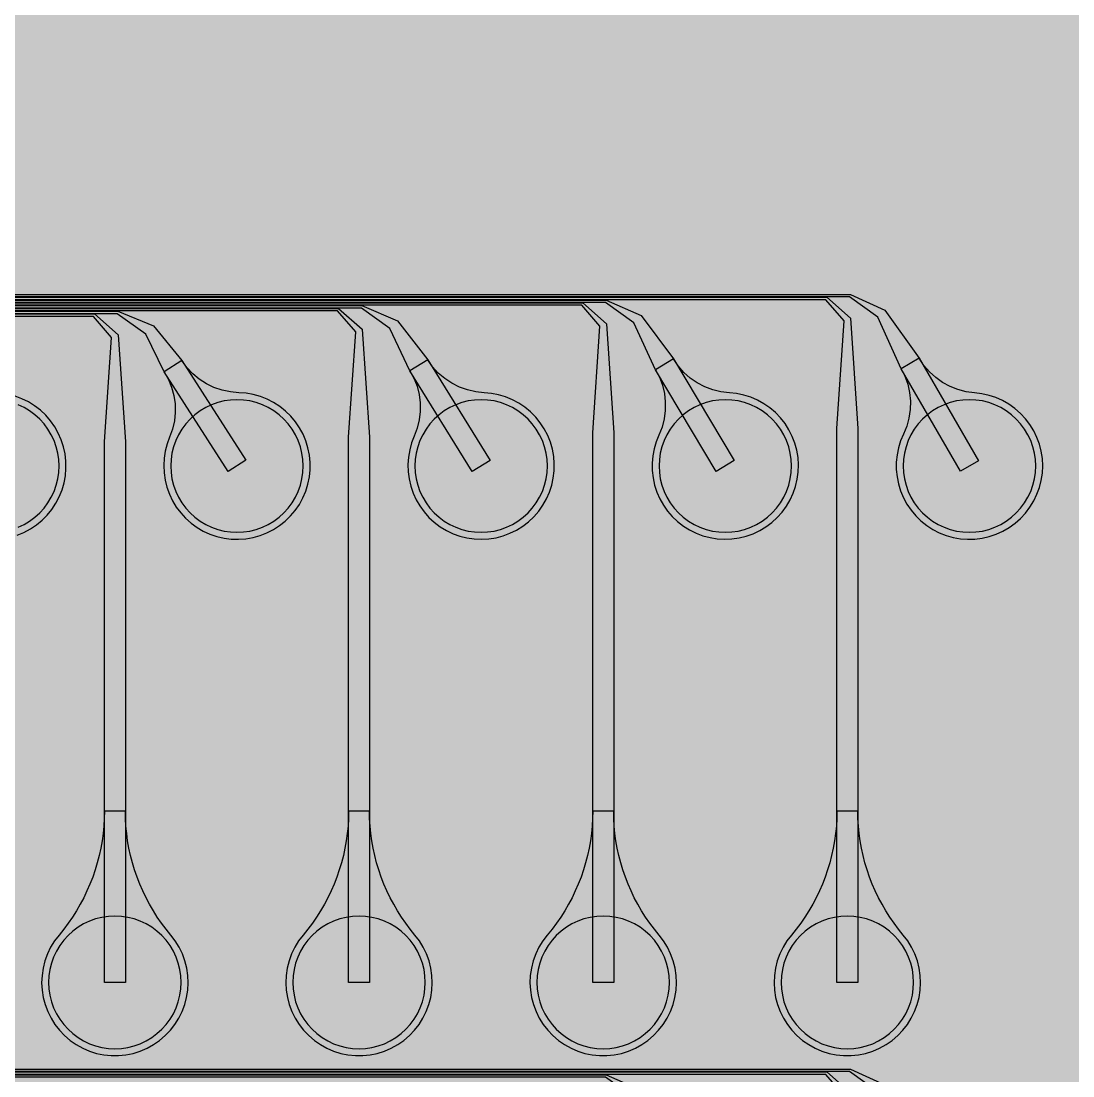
# Model space of a CAD drawing. Header units: metres. Extents: x -7231 to 10969, y -37556 to 1873.
# Drawn here: x -1178 to 330, y -28805 to -27294 of the extents above; entities that cross this region are included whole.
import ezdxf

# ---------------------------------------------------------------- set-up
doc = ezdxf.new("R2010")
doc.units = ezdxf.units.M
for name, color, linetype in [('Metal1', 4, 'CONTINUOUS'), ('Metal2', 3, 'CONTINUOUS'), ('Polyimide', 7, 'CONTINUOUS'), ('Polyimide_Negative', 5, 'CONTINUOUS')]:
    doc.layers.add(name, color=color, linetype=linetype)

msp = doc.modelspace()

# ---------------------------------------------------------------- hatches: boundary and pattern name
at = {"layer": 'Polyimide'}
msp.add_hatch(color=7, dxfattribs=at).paths.add_polyline_path([(4065.7, -468), (4066.7, -502), (4068.5, -536), (4071.4, -570), (4075.5, -604), (4081, -638), (4088, -672), (4096.5, -706), (4106.6, -740), (4118.3, -774), (4131.6, -808), (4146.5, -842), (4162.9, -876), (4180.7, -910), (4199.8, -944), (4220.2, -978), (4241.7, -1012), (4264.2, -1046), (4287.5, -1080), (4311.5, -1114), (4336, -1148), (4360.9, -1182), (4385.9, -1216), (4410.9, -1250), (4435.7, -1284), (4460.2, -1318), (4484.2, -1352), (4507.5, -1385.9), (4530, -1419.9), (4551.5, -1453.9), (4571.9, -1487.9), (4591.1, -1521.9), (4608.9, -1555.9), (4625.3, -1589.9), (4640.1, -1623.9), (4653.4, -1657.9), (4665.1, -1691.9), (4675.2, -1725.9), (4683.7, -1759.9), (4690.7, -1793.9), (4696.2, -1827.9), (4700.3, -1861.9), (4703.2, -1895.9), (4705.1, -1929.9), (4706.1, -1963.9), (4706.4, -1997.9), (4706.5, -2031.9), (4706.5, -4793), (4710, -4838.4), (4720.2, -4882.7), (4737.1, -4925), (4760.1, -4964.2), (4788.9, -4999.5), (4822.6, -5030), (4860.5, -5055.1), (4901.8, -5074.2), (4901.8, -5074.2), (4970.7, -5105.2), (5034.7, -5145.3), (5092.8, -5193.5), (5143.8, -5249.2), (5186.9, -5311.2), (5221.2, -5378.4), (5246.2, -5449.7), (5261.4, -5523.7), (5266.5, -5599), (5261.4, -5674.3), (5246.2, -5748.3), (5221.2, -5819.6), (5186.9, -5886.8), (5143.8, -5948.8), (5092.8, -6004.5), (5034.7, -6052.7), (4970.7, -6092.8), (4901.8, -6123.8), (4860.5, -6142.9), (4822.6, -6168), (4788.9, -6198.5), (4760.1, -6233.8), (4737.1, -6273), (4720.2, -6315.3), (4710, -6359.6), (4706.5, -6405), (4706.5, -9221.5), (4710, -9266.9), (4720.2, -9311.2), (4737.1, -9353.5), (4760.1, -9392.7), (4788.9, -9428), (4822.6, -9458.5), (4860.5, -9483.6), (4901.8, -9502.7), (4970.7, -9533.7), (5034.7, -9573.8), (5092.8, -9622), (5143.8, -9677.7), (5186.9, -9739.7), (5221.2, -9806.9), (5246.2, -9878.2), (5261.4, -9952.2), (5266.5, -10027.5), (5261.4, -10102.8), (5246.2, -10176.8), (5221.2, -10248.1), (5186.9, -10315.3), (5143.8, -10377.3), (5092.8, -10433), (5034.7, -10481.2), (4970.7, -10521.3), (4901.8, -10552.3), (4860.5, -10571.4), (4822.6, -10596.5), (4788.9, -10627), (4760.1, -10662.3), (4737.1, -10701.5), (4720.2, -10743.8), (4710, -10788.1), (4706.5, -10833.5), (4706.5, -13650), (4710, -13695.4), (4720.2, -13739.7), (4737.1, -13782), (4760.1, -13821.2), (4788.9, -13856.5), (4822.6, -13887), (4860.5, -13912.1), (4901.8, -13931.2), (4970.7, -13962.2), (5034.7, -14002.2), (5092.8, -14050.5), (5143.8, -14106.2), (5186.9, -14168.2), (5221.2, -14235.4), (5246.2, -14306.7), (5261.4, -14380.7), (5266.5, -14456), (5261.4, -14531.3), (5246.2, -14605.3), (5221.2, -14676.5), (5186.9, -14743.8), (5143.8, -14805.8), (5092.8, -14861.5), (5034.7, -14909.7), (4970.7, -14949.8), (4901.8, -14980.8), (4860.5, -14999.9), (4822.6, -15025), (4788.9, -15055.5), (4760.1, -15090.8), (4737.1, -15130), (4720.2, -15172.3), (4710, -15216.6), (4706.5, -15262), (4706.5, -15456), (4720.9, -15750), (4764.1, -16041.3), (4835.7, -16326.8), (4934.9, -16604), (5060.7, -16870.2), (5212.1, -17122.7), (5387.5, -17359.2), (5585.2, -17577.3), (5803.3, -17775), (6039.8, -17950.4), (6292.3, -18101.8), (6558.4, -18227.6), (6835.6, -18326.8), (7121.2, -18398.3), (7412.4, -18441.5), (7706.5, -18456), (9969, -18456), (10047.4, -18459.8), (10125.1, -18471.4), (10201.2, -18490.4), (10275.2, -18516.9), (10346.1, -18550.5), (10413.5, -18590.8), (10476.5, -18637.6), (10534.7, -18690.3), (10587.4, -18748.5), (10634.2, -18811.5), (10674.5, -18878.9), (10708.1, -18949.8), (10734.6, -19023.8), (10753.6, -19099.9), (10765.2, -19177.6), (10769, -19256), (10769, -20895.8), (10730.2, -20951.4), (10694.6, -21009.1), (10662.2, -21068.6), (10633.2, -21129.9), (10607.6, -21192.7), (10585.5, -21256.7), (10566.9, -21322), (10552, -21388.1), (10540.8, -21455), (10533.4, -21522.3), (10529.6, -21590), (10529.6, -21657.8), (10533.4, -21725.5), (10540.8, -21792.9), (10552, -21859.7), (10566.9, -21925.9), (10585.5, -21991.1), (10607.6, -22055.2), (10633.2, -22117.9), (10662.2, -22179.2), (10694.6, -22238.7), (10730.2, -22296.4), (10769, -22352), (10769, -32454.2), (10728.7, -32510.5), (10691.7, -32568.9), (10658, -32629.3), (10627.8, -32691.6), (10601.2, -32755.4), (10578.2, -32820.7), (10558.9, -32887.1), (10543.4, -32954.5), (10531.8, -33022.7), (10524, -33091.4), (10520.1, -33160.5), (10520.1, -33229.7), (10524, -33298.8), (10531.8, -33367.5), (10543.4, -33435.7), (10558.9, -33503.1), (10578.2, -33569.5), (10601.2, -33634.8), (10627.8, -33698.6), (10658, -33760.8), (10691.7, -33821.3), (10728.7, -33879.7), (10769, -33936), (10769, -36556), (10765.2, -36634.4), (10753.6, -36712.1), (10734.6, -36788.2), (10708.1, -36862.1), (10674.5, -36933.1), (10634.2, -37000.5), (10587.4, -37063.5), (10534.7, -37121.7), (10476.5, -37174.4), (10413.5, -37221.2), (10346.1, -37261.5), (10275.2, -37295.1), (10201.2, -37321.6), (10125.1, -37340.6), (10047.4, -37352.1), (9969, -37356), (-6231, -37356), (-6309.4, -37352.1), (-6387.1, -37340.6), (-6463.2, -37321.6), (-6537.2, -37295.1), (-6608.1, -37261.5), (-6675.5, -37221.2), (-6738.5, -37174.4), (-6796.7, -37121.7), (-6849.4, -37063.5), (-6896.2, -37000.5), (-6936.5, -36933.1), (-6970.1, -36862.1), (-6996.6, -36788.2), (-7015.6, -36712.1), (-7027.2, -36634.4), (-7031, -36556), (-7031, -33936), (-6990.7, -33879.8), (-6953.7, -33821.3), (-6920, -33760.9), (-6889.8, -33698.6), (-6863.2, -33634.8), (-6840.2, -33569.5), (-6820.9, -33503.1), (-6805.4, -33435.7), (-6793.7, -33367.5), (-6785.9, -33298.8), (-6782, -33229.7), (-6782, -33160.5), (-6785.9, -33091.4), (-6793.7, -33022.7), (-6805.4, -32954.5), (-6820.9, -32887.1), (-6840.2, -32820.6), (-6863.2, -32755.4), (-6889.8, -32691.5), (-6920, -32629.3), (-6953.7, -32568.9), (-6990.7, -32510.4), (-7031, -32454.2), (-7031, -22364.8), (-6990.7, -22308.6), (-6953.7, -22250.1), (-6920, -22189.7), (-6889.8, -22127.5), (-6863.2, -22063.6), (-6840.2, -21998.4), (-6820.9, -21931.9), (-6805.4, -21864.5), (-6793.7, -21796.3), (-6785.9, -21727.6), (-6782, -21658.5), (-6782, -21589.3), (-6785.9, -21520.3), (-6793.7, -21451.5), (-6805.4, -21383.3), (-6820.9, -21315.9), (-6840.2, -21249.5), (-6863.2, -21184.2), (-6889.8, -21120.4), (-6920, -21058.1), (-6953.7, -20997.7), (-6990.7, -20939.3), (-7031, -20883), (-7031, -19256), (-7027.2, -19177.6), (-7015.6, -19099.9), (-6996.6, -19023.8), (-6970.1, -18949.8), (-6936.5, -18878.9), (-6896.2, -18811.5), (-6849.4, -18748.5), (-6796.7, -18690.3), (-6738.5, -18637.6), (-6675.5, -18590.8), (-6608.1, -18550.5), (-6537.2, -18516.9), (-6463.2, -18490.4), (-6387.1, -18471.4), (-6309.4, -18459.8), (-6231, -18456), (-3968.5, -18456), (-3674.4, -18441.5), (-3383.2, -18398.3), (-3097.6, -18326.8), (-2820.4, -18227.6), (-2554.3, -18101.8), (-2301.8, -17950.4), (-2065.3, -17775), (-1847.2, -17577.3), (-1649.5, -17359.2), (-1474.1, -17122.7), (-1322.7, -16870.2), (-1196.9, -16604), (-1097.7, -16326.8), (-1026.1, -16041.3), (-982.9, -15750), (-968.5, -15456), (-968.5, -15262), (-972, -15216.6), (-982.2, -15172.3), (-999.1, -15130), (-1022.1, -15090.8), (-1050.9, -15055.5), (-1084.6, -15025), (-1122.5, -14999.9), (-1163.8, -14980.8), (-1232.7, -14949.8), (-1296.7, -14909.7), (-1354.8, -14861.5), (-1405.8, -14805.8), (-1448.9, -14743.8), (-1483.2, -14676.5), (-1508.2, -14605.3), (-1523.4, -14531.3), (-1528.5, -14456), (-1523.4, -14380.7), (-1508.2, -14306.7), (-1483.2, -14235.4), (-1448.9, -14168.2), (-1405.8, -14106.2), (-1354.8, -14050.5), (-1296.7, -14002.2), (-1232.7, -13962.2), (-1163.8, -13931.2), (-1122.5, -13912.1), (-1084.6, -13887), (-1050.9, -13856.5), (-1022.1, -13821.2), (-999.1, -13782), (-982.2, -13739.7), (-972, -13695.4), (-968.5, -13650), (-968.5, -12309.6), (-972, -12264.3), (-982.2, -12219.9), (-999.1, -12177.7), (-1022.1, -12138.5), (-1050.9, -12103.2), (-1084.6, -12072.6), (-1122.5, -12047.5), (-1163.8, -12028.5), (-1232.7, -11997.4), (-1296.7, -11957.4), (-1354.8, -11909.1), (-1405.8, -11853.5), (-1448.9, -11791.5), (-1483.2, -11724.2), (-1508.2, -11653), (-1523.4, -11579), (-1528.5, -11503.7), (-1523.4, -11428.3), (-1508.2, -11354.4), (-1483.2, -11283.1), (-1448.9, -11215.9), (-1405.8, -11153.8), (-1354.8, -11098.2), (-1296.7, -11049.9), (-1232.7, -11009.9), (-1163.8, -10978.8), (-1122.5, -10959.8), (-1084.6, -10934.7), (-1050.9, -10904.1), (-1022.1, -10868.9), (-999.1, -10829.6), (-982.2, -10787.4), (-972, -10743), (-968.5, -10697.7), (-968.5, -9357.3), (-972, -9311.9), (-982.2, -9267.6), (-999.1, -9225.4), (-1022.1, -9186.1), (-1050.9, -9150.8), (-1084.6, -9120.3), (-1122.5, -9095.2), (-1163.8, -9076.2), (-1163.8, -9076.2), (-1232.7, -9045.1), (-1296.7, -9005.1), (-1354.8, -8956.8), (-1405.8, -8901.1), (-1448.9, -8839.1), (-1483.2, -8771.9), (-1508.2, -8700.6), (-1523.4, -8626.7), (-1528.5, -8551.3), (-1523.4, -8476), (-1508.2, -8402), (-1483.2, -8330.8), (-1448.9, -8263.5), (-1405.8, -8201.5), (-1354.8, -8145.9), (-1296.7, -8097.6), (-1232.7, -8057.6), (-1163.8, -8026.5), (-1163.8, -8026.5), (-1122.5, -8007.4), (-1084.6, -7982.4), (-1050.9, -7951.8), (-1022.1, -7916.5), (-999.1, -7877.3), (-982.2, -7835), (-972, -7790.7), (-968.5, -7745.4), (-968.5, -6405), (-972, -6359.6), (-982.2, -6315.3), (-999.1, -6273), (-1022.1, -6233.8), (-1050.9, -6198.5), (-1084.6, -6168), (-1122.5, -6142.9), (-1163.8, -6123.8), (-1163.8, -6123.8), (-1232.7, -6092.8), (-1296.7, -6052.7), (-1354.8, -6004.5), (-1405.8, -5948.8), (-1448.9, -5886.8), (-1483.2, -5819.6), (-1508.2, -5748.3), (-1523.4, -5674.3), (-1528.5, -5599), (-1523.4, -5523.7), (-1508.2, -5449.7), (-1483.2, -5378.4), (-1448.9, -5311.2), (-1405.8, -5249.2), (-1354.8, -5193.5), (-1296.7, -5145.3), (-1232.7, -5105.2), (-1163.8, -5074.2), (-1163.8, -5074.2), (-1122.5, -5055.1), (-1084.6, -5030), (-1050.9, -4999.5), (-1022.1, -4964.2), (-999.1, -4925), (-982.2, -4882.7), (-972, -4838.4), (-968.5, -4793), (-968.5, -2031.9), (-968.4, -1997.9), (-968.1, -1963.9), (-967.1, -1929.9), (-965.2, -1895.9), (-962.2, -1861.9), (-958, -1827.9), (-952.4, -1793.9), (-945.3, -1759.9), (-936.6, -1725.9), (-926.4, -1691.9), (-914.4, -1657.9), (-900.9, -1623.9), (-885.7, -1589.9), (-869.1, -1555.9), (-850.9, -1521.9), (-831.4, -1487.9), (-810.6, -1453.9), (-788.7, -1419.9), (-765.8, -1385.9), (-742.1, -1352), (-717.6, -1318), (-692.7, -1284), (-667.4, -1250), (-641.9, -1216), (-616.4, -1182), (-591.1, -1148), (-566.1, -1114), (-541.7, -1080), (-517.9, -1046), (-495, -1012), (-473.1, -978), (-452.4, -944), (-432.8, -910), (-414.7, -876), (-398, -842), (-382.9, -808), (-369.3, -774), (-357.4, -740), (-347.1, -706), (-338.4, -672), (-331.3, -638), (-325.7, -604), (-321.5, -570), (-318.6, -536), (-316.7, -502), (-315.7, -468), (-315.3, -434), (-315.2, -400), (-315.2, 401), (-315.2, 451), (-315.2, 1644), (-270.2, 1644), (-270, 1637.1), (-269.4, 1630.3), (-268.2, 1623.5), (-266.7, 1616.8), (-264.7, 1610.2), (-262.3, 1603.8), (-259.4, 1597.6), (-256.2, 1591.5), (-252.6, 1585.7), (-248.6, 1580.1), (-244.2, 1574.8), (-239.5, 1569.8), (-234.5, 1565.1), (-229.2, 1560.7), (-223.6, 1556.7), (-217.8, 1553.1), (-211.7, 1549.8), (-205.4, 1547), (-199, 1544.6), (-192.4, 1542.6), (-185.7, 1541), (-179, 1539.9), (-172.1, 1539.2), (-165.2, 1539), (-158.4, 1539.2), (-151.5, 1539.9), (-144.8, 1541), (-138.1, 1542.6), (-131.5, 1544.6), (-125.1, 1547), (-118.8, 1549.8), (-112.8, 1553.1), (-106.9, 1556.7), (-101.3, 1560.7), (-96, 1565.1), (-91, 1569.8), (-86.3, 1574.8), (-81.9, 1580.1), (-77.9, 1585.7), (-74.3, 1591.5), (-71.1, 1597.6), (-68.2, 1603.8), (-65.8, 1610.2), (-63.8, 1616.8), (-62.3, 1623.5), (-61.1, 1630.3), (-60.5, 1637.1), (-60.2, 1644), (1853, 1644), (1853, 1573), (3815.2, 1573), (3815.5, 1579.5), (3816.1, 1586.1), (3817.2, 1592.5), (3818.7, 1598.9), (3820.6, 1605.1), (3822.9, 1611.3), (3825.6, 1617.2), (3828.6, 1623), (3832.1, 1628.6), (3835.9, 1633.9), (3840.1, 1638.9), (3844.5, 1643.7), (3849.3, 1648.2), (3854.4, 1652.3), (3859.7, 1656.1), (3865.2, 1659.6), (3871, 1662.7), (3877, 1665.4), (3883.1, 1667.7), (3889.4, 1669.6), (3895.7, 1671.1), (3902.2, 1672.1), (3908.7, 1672.8), (3915.2, 1673), (3921.8, 1672.8), (3928.3, 1672.1), (3934.8, 1671.1), (3941.1, 1669.6), (3947.4, 1667.7), (3953.5, 1665.4), (3959.5, 1662.7), (3965.2, 1659.6), (3970.8, 1656.1), (3976.1, 1652.3), (3981.2, 1648.2), (3986, 1643.7), (3990.4, 1638.9), (3994.6, 1633.9), (3998.4, 1628.6), (4001.9, 1623), (4004.9, 1617.2), (4007.6, 1611.3), (4009.9, 1605.1), (4011.8, 1598.9), (4013.3, 1592.5), (4014.4, 1586.1), (4015, 1579.5), (4015.2, 1573), (4065.2, 1573), (4065.2, 451), (4065.2, 401), (4065.2, -400), (4065.3, -434), (4065.7, -468)])

# ---------------------------------------------------------------- linework, layer by layer
at = {"layer": 'Metal1'}
for points in [[(1352.7, -19211.9), (1352.7, -30199.7), (1321.7, -30230.7), (-5962.2, -30230.7), (-5993.2, -30199.7), (-5993.2, -27720.3), (-5962.2, -27689.2), (-22.8, -27689.2), (11.1, -27719.1), (21.5, -27877.1), (21.5, -28671), (-8.5, -28671), (-8.5, -27877.1), (1.9, -27722.9), (-24.2, -27692.8), (-5960.8, -27692.8), (-5989.7, -27721.7), (-5989.7, -30198.3), (-5960.8, -30227.2), (1320.3, -30227.2), (1349.2, -30198.3), (1349.2, -19211.9)], [(1344.7, -19211.9), (1344.7, -30191.7), (1313.7, -30222.7), (-5954.2, -30222.7), (-5985.2, -30191.7), (-5985.2, -27728.3), (-5954.2, -27697.2), (-372.8, -27697.2), (-338.9, -27727.1), (-328.5, -27883.5), (-328.5, -28671), (-358.5, -28671), (-358.5, -27883.5), (-348.1, -27730.9), (-374.2, -27700.8), (-5952.8, -27700.8), (-5981.7, -27729.7), (-5981.7, -30190.3), (-5952.8, -30219.2), (1312.3, -30219.2), (1341.2, -30190.3), (1341.2, -19211.9)], [(1336.7, -19211.9), (1336.7, -30183.7), (1305.7, -30214.7), (-5946.2, -30214.7), (-5977.2, -30183.7), (-5977.2, -27736.3), (-5946.2, -27705.2), (-722.8, -27705.2), (-688.9, -27735.1), (-678.5, -27889.9), (-678.5, -28671), (-708.5, -28671), (-708.5, -27889.9), (-698.1, -27738.9), (-724.2, -27708.8), (-5944.8, -27708.8), (-5973.7, -27737.7), (-5973.7, -30182.3), (-5944.8, -30211.2), (1304.3, -30211.2), (1333.2, -30182.3), (1333.2, -19211.9)], [(1328.7, -19211.9), (1328.7, -30175.7), (1297.7, -30206.7), (-5938.2, -30206.7), (-5969.2, -30175.7), (-5969.2, -27744.3), (-5938.2, -27713.2), (-1072.8, -27713.2), (-1038.8, -27743.1), (-1028.5, -27896.3), (-1028.5, -28671), (-1058.5, -28671), (-1058.5, -27896.3), (-1048.2, -27746.9), (-1074.2, -27716.8), (-5936.8, -27716.8), (-5965.7, -27745.7), (-5965.7, -30174.3), (-5936.8, -30203.2), (1296.3, -30203.2), (1325.2, -30174.3), (1325.2, -19211.9)], [(1224.7, -19211.9), (1224.7, -30071.7), (1193.7, -30102.7), (-5834.2, -30102.7), (-5865.2, -30071.7), (-5865.2, -28830.3), (-5834.2, -28799.2), (-22.8, -28799.2), (11.1, -28829.1), (21.5, -28987.1), (21.5, -29781), (-8.5, -29781), (-8.5, -28987.1), (1.9, -28832.9), (-24.2, -28802.8), (-5832.8, -28802.8), (-5861.7, -28831.7), (-5861.7, -30070.3), (-5832.8, -30099.2), (1192.3, -30099.2), (1221.2, -30070.3), (1221.2, -19211.9)]]:
    msp.add_lwpolyline(points, dxfattribs=at)
for points in [[(-1058.5, -28425.4), (-1058.7, -28436.2), (-1059.3, -28446.9), (-1060.4, -28457.6), (-1061.8, -28468.2), (-1063.7, -28478.8), (-1066, -28489.3), (-1068.7, -28499.6), (-1071.8, -28509.9), (-1075.3, -28520.1), (-1079.2, -28530.1), (-1083.5, -28539.9), (-1088.1, -28549.6), (-1093.2, -28559.1), (-1098.6, -28568.4), (-1104.3, -28577.4), (-1110.4, -28586.2), (-1116.9, -28594.8), (-1123.6, -28603.1), (-1130.1, -28611.6), (-1135.6, -28620.6), (-1140.2, -28630.2), (-1143.9, -28640.1), (-1146.5, -28650.4), (-1148, -28660.9), (-1148.5, -28671.5), (-1147.9, -28682.1), (-1146.3, -28692.6), (-1143.6, -28702.8), (-1139.8, -28712.7), (-1135.1, -28722.2), (-1129.5, -28731.2), (-1123, -28739.6), (-1115.7, -28747.3), (-1107.6, -28754.2), (-1098.9, -28760.2), (-1089.6, -28765.3), (-1079.9, -28769.5), (-1069.7, -28772.7), (-1059.4, -28774.8), (-1048.8, -28775.9), (-1038.2, -28775.9), (-1027.6, -28774.8), (-1017.3, -28772.7), (-1007.1, -28769.5), (-997.4, -28765.3), (-988.1, -28760.2), (-979.4, -28754.2), (-971.3, -28747.3), (-964, -28739.6), (-957.5, -28731.2), (-951.9, -28722.2), (-947.2, -28712.7), (-943.4, -28702.8), (-940.7, -28692.6), (-939.1, -28682.1), (-938.5, -28671.5), (-939, -28660.9), (-940.5, -28650.4), (-943.1, -28640.1), (-946.8, -28630.2), (-951.4, -28620.6), (-956.9, -28611.6), (-963.4, -28603.1), (-970.1, -28594.8), (-976.6, -28586.2), (-982.7, -28577.4), (-988.4, -28568.4), (-993.8, -28559.1), (-998.9, -28549.6), (-1003.5, -28539.9), (-1007.8, -28530.1), (-1011.7, -28520.1), (-1015.2, -28509.9), (-1018.3, -28499.6), (-1021, -28489.3), (-1023.3, -28478.8), (-1025.2, -28468.2), (-1026.6, -28457.6), (-1027.7, -28446.9), (-1028.3, -28436.2), (-1028.5, -28425.4), (-1058.5, -28425.4)], [(-708.5, -28425.4), (-708.7, -28436.2), (-709.3, -28446.9), (-710.4, -28457.6), (-711.8, -28468.2), (-713.7, -28478.8), (-716, -28489.3), (-718.7, -28499.6), (-721.8, -28509.9), (-725.3, -28520.1), (-729.2, -28530.1), (-733.5, -28539.9), (-738.1, -28549.6), (-743.2, -28559.1), (-748.6, -28568.4), (-754.3, -28577.4), (-760.4, -28586.2), (-766.9, -28594.8), (-773.6, -28603.1), (-780.1, -28611.6), (-785.6, -28620.6), (-790.2, -28630.2), (-793.9, -28640.1), (-796.5, -28650.4), (-798, -28660.9), (-798.5, -28671.5), (-797.9, -28682.1), (-796.3, -28692.6), (-793.6, -28702.8), (-789.8, -28712.7), (-785.1, -28722.2), (-779.5, -28731.2), (-773, -28739.6), (-765.7, -28747.3), (-757.6, -28754.2), (-748.9, -28760.2), (-739.6, -28765.3), (-729.9, -28769.5), (-719.7, -28772.7), (-709.4, -28774.8), (-698.8, -28775.9), (-688.2, -28775.9), (-677.6, -28774.8), (-667.3, -28772.7), (-657.1, -28769.5), (-647.4, -28765.3), (-638.1, -28760.2), (-629.4, -28754.2), (-621.3, -28747.3), (-614, -28739.6), (-607.5, -28731.2), (-601.9, -28722.2), (-597.2, -28712.7), (-593.4, -28702.8), (-590.7, -28692.6), (-589.1, -28682.1), (-588.5, -28671.5), (-589, -28660.9), (-590.5, -28650.4), (-593.1, -28640.1), (-596.8, -28630.2), (-601.4, -28620.6), (-606.9, -28611.6), (-613.4, -28603.1), (-620.1, -28594.8), (-626.6, -28586.2), (-632.7, -28577.4), (-638.4, -28568.4), (-643.8, -28559.1), (-648.9, -28549.6), (-653.5, -28539.9), (-657.8, -28530.1), (-661.7, -28520.1), (-665.2, -28509.9), (-668.3, -28499.6), (-671, -28489.3), (-673.3, -28478.8), (-675.2, -28468.2), (-676.6, -28457.6), (-677.7, -28446.9), (-678.3, -28436.2), (-678.5, -28425.4), (-708.5, -28425.4)], [(-358.5, -28425.4), (-358.7, -28436.2), (-359.3, -28446.9), (-360.4, -28457.6), (-361.8, -28468.2), (-363.7, -28478.8), (-366, -28489.3), (-368.7, -28499.6), (-371.8, -28509.9), (-375.3, -28520.1), (-379.2, -28530.1), (-383.5, -28539.9), (-388.1, -28549.6), (-393.2, -28559.1), (-398.6, -28568.4), (-404.3, -28577.4), (-410.4, -28586.2), (-416.9, -28594.8), (-423.6, -28603.1), (-430.1, -28611.6), (-435.6, -28620.6), (-440.2, -28630.2), (-443.9, -28640.1), (-446.5, -28650.4), (-448, -28660.9), (-448.5, -28671.5), (-447.9, -28682.1), (-446.3, -28692.6), (-443.6, -28702.8), (-439.8, -28712.7), (-435.1, -28722.2), (-429.5, -28731.2), (-423, -28739.6), (-415.7, -28747.3), (-407.6, -28754.2), (-398.9, -28760.2), (-389.6, -28765.3), (-379.9, -28769.5), (-369.7, -28772.7), (-359.4, -28774.8), (-348.8, -28775.9), (-338.2, -28775.9), (-327.6, -28774.8), (-317.3, -28772.7), (-307.1, -28769.5), (-297.4, -28765.3), (-288.1, -28760.2), (-279.4, -28754.2), (-271.3, -28747.3), (-264, -28739.6), (-257.5, -28731.2), (-251.9, -28722.2), (-247.2, -28712.7), (-243.4, -28702.8), (-240.7, -28692.6), (-239.1, -28682.1), (-238.5, -28671.5), (-239, -28660.9), (-240.5, -28650.4), (-243.1, -28640.1), (-246.8, -28630.2), (-251.4, -28620.6), (-256.9, -28611.6), (-263.4, -28603.1), (-270.1, -28594.8), (-276.6, -28586.2), (-282.7, -28577.4), (-288.4, -28568.4), (-293.8, -28559.1), (-298.9, -28549.6), (-303.5, -28539.9), (-307.8, -28530.1), (-311.7, -28520.1), (-315.2, -28509.9), (-318.3, -28499.6), (-321, -28489.3), (-323.3, -28478.8), (-325.2, -28468.2), (-326.6, -28457.6), (-327.7, -28446.9), (-328.3, -28436.2), (-328.5, -28425.4), (-358.5, -28425.4)], [(-8.5, -28425.4), (-8.7, -28436.2), (-9.3, -28446.9), (-10.4, -28457.6), (-11.8, -28468.2), (-13.7, -28478.8), (-16, -28489.3), (-18.7, -28499.6), (-21.8, -28509.9), (-25.3, -28520.1), (-29.2, -28530.1), (-33.5, -28539.9), (-38.1, -28549.6), (-43.2, -28559.1), (-48.6, -28568.4), (-54.3, -28577.4), (-60.4, -28586.2), (-66.9, -28594.8), (-73.6, -28603.1), (-80.1, -28611.6), (-85.6, -28620.6), (-90.2, -28630.2), (-93.9, -28640.1), (-96.5, -28650.4), (-98, -28660.9), (-98.5, -28671.5), (-97.9, -28682.1), (-96.3, -28692.6), (-93.6, -28702.8), (-89.8, -28712.7), (-85.1, -28722.2), (-79.5, -28731.2), (-73, -28739.6), (-65.7, -28747.3), (-57.6, -28754.2), (-48.9, -28760.2), (-39.6, -28765.3), (-29.9, -28769.5), (-19.7, -28772.7), (-9.4, -28774.8), (1.2, -28775.9), (11.8, -28775.9), (22.4, -28774.8), (32.7, -28772.7), (42.9, -28769.5), (52.6, -28765.3), (61.9, -28760.2), (70.6, -28754.2), (78.7, -28747.3), (86, -28739.6), (92.5, -28731.2), (98.1, -28722.2), (102.8, -28712.7), (106.6, -28702.8), (109.3, -28692.6), (110.9, -28682.1), (111.5, -28671.5), (111, -28660.9), (109.5, -28650.4), (106.9, -28640.1), (103.2, -28630.2), (98.6, -28620.6), (93.1, -28611.6), (86.6, -28603.1), (79.9, -28594.8), (73.4, -28586.2), (67.3, -28577.4), (61.6, -28568.4), (56.2, -28559.1), (51.1, -28549.6), (46.5, -28539.9), (42.2, -28530.1), (38.3, -28520.1), (34.8, -28509.9), (31.7, -28499.6), (29, -28489.3), (26.7, -28478.8), (24.8, -28468.2), (23.4, -28457.6), (22.3, -28446.9), (21.7, -28436.2), (21.5, -28425.4), (-8.5, -28425.4)]]:
    msp.add_lwpolyline(points, close=True, dxfattribs=at)
at = {"layer": 'Metal2'}
for points in [[(1356.7, -19211.9), (1356.7, -30203.7), (1325.7, -30234.7), (-5966.2, -30234.7), (-5997.2, -30203.7), (-5997.2, -27716.3), (-5966.2, -27685.2), (10.8, -27685.2), (60.3, -27707.9), (109.5, -27776.6), (194.5, -27923.5), (168.5, -27938.5), (83.5, -27791.6), (50.3, -27718), (9.8, -27688.8), (-5964.8, -27688.8), (-5993.7, -27717.7), (-5993.7, -30202.3), (-5964.8, -30231.2), (1324.3, -30231.2), (1353.2, -30202.3), (1353.2, -19211.9)], [(1348.7, -19211.9), (1348.7, -30195.7), (1317.7, -30226.7), (-5958.2, -30226.7), (-5989.2, -30195.7), (-5989.2, -27724.3), (-5958.2, -27693.2), (-339.3, -27693.2), (-289.1, -27715.4), (-242.8, -27777.7), (-155.6, -27923.3), (-181.4, -27938.7), (-268.5, -27793.1), (-299.5, -27726.1), (-340.2, -27696.8), (-5956.8, -27696.8), (-5985.7, -27725.7), (-5985.7, -30194.3), (-5956.8, -30223.2), (1316.3, -30223.2), (1345.2, -30194.3), (1345.2, -19211.9)], [(1340.7, -19211.9), (1340.7, -30187.7), (1309.7, -30218.7), (-5950.2, -30218.7), (-5981.2, -30187.7), (-5981.2, -27732.3), (-5950.2, -27701.2), (-689.3, -27701.2), (-638.6, -27722.9), (-595.1, -27778.8), (-505.7, -27923.1), (-531.3, -27938.9), (-620.6, -27794.6), (-649.3, -27734.1), (-690.2, -27704.8), (-5948.8, -27704.8), (-5977.7, -27733.7), (-5977.7, -30186.3), (-5948.8, -30215.2), (1308.3, -30215.2), (1337.2, -30186.3), (1337.2, -19211.9)], [(1332.7, -19211.9), (1332.7, -30179.7), (1301.7, -30210.7), (-5942.2, -30210.7), (-5973.2, -30179.7), (-5973.2, -27740.3), (-5942.2, -27709.2), (-1039.3, -27709.2), (-988, -27730.3), (-947.5, -27780.1), (-855.9, -27922.9), (-881.1, -27939.1), (-972.8, -27796.3), (-999, -27742.2), (-1040.2, -27712.8), (-5940.8, -27712.8), (-5969.7, -27741.7), (-5969.7, -30178.3), (-5940.8, -30207.2), (1300.3, -30207.2), (1329.2, -30178.3), (1329.2, -19211.9)], [(1228.7, -19211.9), (1228.7, -30075.7), (1197.7, -30106.7), (-5838.2, -30106.7), (-5869.2, -30075.7), (-5869.2, -28826.3), (-5838.2, -28795.2), (10.8, -28795.2), (60.3, -28817.9), (109.5, -28886.6), (194.5, -29033.5), (168.5, -29048.5), (83.5, -28901.6), (50.3, -28828), (9.8, -28798.8), (-5836.8, -28798.8), (-5865.7, -28827.7), (-5865.7, -30074.3), (-5836.8, -30103.2), (1196.3, -30103.2), (1225.2, -30074.3), (1225.2, -19211.9)], [(1220.7, -19211.9), (1220.7, -30067.7), (1189.7, -30098.7), (-5830.2, -30098.7), (-5861.2, -30067.7), (-5861.2, -28834.3), (-5830.2, -28803.2), (-339.3, -28803.2), (-289.1, -28825.4), (-242.8, -28887.7), (-155.6, -29033.3), (-181.4, -29048.7), (-268.5, -28903.1), (-299.5, -28836.1), (-340.2, -28806.8), (-5828.8, -28806.8), (-5857.7, -28835.7), (-5857.7, -30066.3), (-5828.8, -30095.2), (1188.3, -30095.2), (1217.2, -30066.3), (1217.2, -19211.9)], [(-1183.7, -28030.1), (-1174, -28026.1), (-1164.7, -28021.2), (-1156, -28015.4), (-1147.9, -28008.7), (-1140.5, -28001.3), (-1133.9, -27993.2), (-1128.1, -27984.4), (-1123.2, -27975.2), (-1119.3, -27965.4), (-1116.4, -27955.4), (-1114.4, -27945.1), (-1113.6, -27934.6), (-1113.7, -27924.2), (-1114.9, -27913.8), (-1117.2, -27903.5), (-1120.4, -27893.5), (-1124.6, -27884), (-1129.8, -27874.8), (-1135.8, -27866.3), (-1142.7, -27858.4), (-1150.3, -27851.2), (-1158.6, -27844.8), (-1167.5, -27839.2), (-1176.9, -27834.6), (-1186.7, -27830.9)]]:
    msp.add_lwpolyline(points, dxfattribs=at)
for points in [[(-620.6, -27794.6), (-614.8, -27805.4), (-610.4, -27816.7), (-607.4, -27828.5), (-605.8, -27840.6), (-605.8, -27852.8), (-607.2, -27864.9), (-610.1, -27876.7), (-614.3, -27888.1), (-618.1, -27897.9), (-620.9, -27908), (-622.7, -27918.3), (-623.5, -27928.8), (-623.2, -27939.2), (-621.8, -27949.6), (-619.5, -27959.8), (-616.1, -27969.8), (-611.7, -27979.3), (-606.5, -27988.3), (-600.3, -27996.8), (-593.3, -28004.7), (-585.6, -28011.7), (-577.2, -28018), (-568.3, -28023.5), (-558.8, -28028), (-548.9, -28031.5), (-538.8, -28034), (-528.4, -28035.5), (-517.9, -28036), (-507.5, -28035.4), (-497.1, -28033.8), (-487, -28031.2), (-477.2, -28027.5), (-467.7, -28022.9), (-458.8, -28017.4), (-450.5, -28011), (-442.9, -28003.8), (-436, -27995.9), (-429.9, -27987.4), (-424.7, -27978.3), (-420.5, -27968.7), (-417.2, -27958.7), (-415, -27948.5), (-413.7, -27938.1), (-413.6, -27927.6), (-414.4, -27917.2), (-416.3, -27906.9), (-419.2, -27896.8), (-423.1, -27887.1), (-428, -27877.8), (-433.7, -27869), (-440.3, -27860.9), (-447.7, -27853.5), (-455.8, -27846.8), (-464.5, -27841), (-473.7, -27836), (-483.4, -27832), (-493.5, -27829), (-503.8, -27827), (-514.2, -27826.1), (-526.3, -27824.8), (-538.2, -27822.1), (-549.7, -27818), (-560.5, -27812.5), (-570.7, -27805.7), (-579.9, -27797.8), (-588.1, -27788.8), (-595.1, -27778.8), (-620.6, -27794.6)], [(-268.5, -27793.1), (-262.9, -27803.9), (-258.7, -27815.3), (-255.8, -27827.2), (-254.5, -27839.3), (-254.6, -27851.4), (-256.2, -27863.5), (-259.2, -27875.3), (-263.7, -27886.7), (-267.6, -27896.4), (-270.6, -27906.4), (-272.5, -27916.7), (-273.4, -27927.2), (-273.3, -27937.6), (-272.1, -27948), (-269.9, -27958.3), (-266.7, -27968.3), (-262.5, -27977.9), (-257.3, -27987), (-251.3, -27995.6), (-244.5, -28003.5), (-236.9, -28010.7), (-228.6, -28017.1), (-219.7, -28022.7), (-210.3, -28027.3), (-200.5, -28031), (-190.3, -28033.7), (-180, -28035.4), (-169.5, -28036), (-159.1, -28035.6), (-148.7, -28034.1), (-138.5, -28031.6), (-128.6, -28028.1), (-119.1, -28023.7), (-110.2, -28018.3), (-101.7, -28012), (-94, -28005), (-87, -27997.2), (-80.8, -27988.7), (-75.5, -27979.7), (-71.1, -27970.2), (-67.7, -27960.3), (-65.3, -27950.1), (-63.9, -27939.7), (-63.5, -27929.2), (-64.2, -27918.8), (-66, -27908.4), (-68.7, -27898.3), (-72.5, -27888.6), (-77.2, -27879.2), (-82.8, -27870.3), (-89.3, -27862.1), (-96.5, -27854.5), (-104.5, -27847.8), (-113.1, -27841.8), (-122.3, -27836.7), (-131.9, -27832.6), (-141.9, -27829.4), (-152.2, -27827.3), (-162.6, -27826.2), (-174.7, -27824.7), (-186.5, -27821.9), (-197.9, -27817.5), (-208.7, -27811.9), (-218.7, -27805), (-227.8, -27796.9), (-235.9, -27787.7), (-242.8, -27777.7), (-268.5, -27793.1)], [(83.5, -27791.6), (89, -27802.5), (93, -27814), (95.7, -27825.9), (96.9, -27838), (96.6, -27850.2), (94.8, -27862.3), (91.6, -27874), (87, -27885.3), (82.9, -27894.9), (79.8, -27904.9), (77.7, -27915.2), (76.6, -27925.6), (76.6, -27936.1), (77.7, -27946.5), (79.7, -27956.8), (82.8, -27966.8), (86.9, -27976.5), (91.9, -27985.7), (97.8, -27994.4), (104.5, -28002.4), (112, -28009.7), (120.2, -28016.2), (129, -28021.9), (138.3, -28026.7), (148.1, -28030.5), (158.2, -28033.4), (168.5, -28035.2), (178.9, -28036), (189.4, -28035.7), (199.8, -28034.4), (210, -28032.1), (219.9, -28028.7), (229.5, -28024.4), (238.6, -28019.1), (247.1, -28013), (254.9, -28006.1), (262, -27998.4), (268.3, -27990), (273.8, -27981.1), (278.3, -27971.6), (281.9, -27961.8), (284.5, -27951.6), (286, -27941.2), (286.5, -27930.8), (286, -27920.3), (284.4, -27909.9), (281.8, -27899.8), (278.1, -27890), (273.6, -27880.5), (268.1, -27871.6), (261.7, -27863.3), (254.6, -27855.6), (246.7, -27848.7), (238.2, -27842.6), (229.1, -27837.4), (219.5, -27833.1), (209.6, -27829.8), (199.3, -27827.5), (188.9, -27826.3), (176.9, -27824.7), (165.1, -27821.6), (153.7, -27817.1), (143, -27811.3), (133.1, -27804.2), (124.1, -27796), (116.2, -27786.8), (109.5, -27776.6), (83.5, -27791.6)], [(-972.8, -27796.3), (-966.8, -27806.9), (-962.2, -27818.2), (-959, -27830), (-957.3, -27842), (-957, -27854.2), (-958.2, -27866.3), (-960.9, -27878.2), (-965, -27889.7), (-968.7, -27899.5), (-971.3, -27909.6), (-972.9, -27920), (-973.5, -27930.5), (-973, -27940.9), (-971.5, -27951.3), (-969, -27961.5), (-965.4, -27971.3), (-960.9, -27980.8), (-955.5, -27989.8), (-949.2, -27998.1), (-942.1, -28005.8), (-934.3, -28012.8), (-925.8, -28019), (-916.8, -28024.2), (-907.2, -28028.6), (-897.3, -28032), (-887.1, -28034.3), (-876.7, -28035.7), (-866.2, -28036), (-855.8, -28035.2), (-845.5, -28033.4), (-835.4, -28030.6), (-825.6, -28026.8), (-816.3, -28022.1), (-807.4, -28016.4), (-799.2, -28009.9), (-791.7, -28002.6), (-785, -27994.6), (-779, -27986), (-774, -27976.8), (-769.9, -27967.1), (-766.8, -27957.1), (-764.7, -27946.8), (-763.6, -27936.4), (-763.6, -27925.9), (-764.6, -27915.5), (-766.7, -27905.2), (-769.8, -27895.2), (-773.8, -27885.6), (-778.8, -27876.3), (-784.7, -27867.7), (-791.5, -27859.6), (-799, -27852.3), (-807.2, -27845.8), (-816, -27840.1), (-825.3, -27835.3), (-835, -27831.5), (-845.1, -27828.6), (-855.4, -27826.8), (-865.9, -27826), (-878, -27825), (-889.9, -27822.5), (-901.5, -27818.5), (-912.4, -27813.2), (-922.7, -27806.6), (-932, -27798.8), (-940.4, -27789.9), (-947.5, -27780.1), (-972.8, -27796.3)]]:
    msp.add_lwpolyline(points, close=True, dxfattribs=at)
at = {"layer": 'Polyimide_Negative'}
for points in [[(-773.5, -27931), (-774, -27921.7), (-775.3, -27912.5), (-777.6, -27903.4), (-780.7, -27894.6), (-784.7, -27886.2), (-789.5, -27878.2), (-795.1, -27870.7), (-801.3, -27863.8), (-808.2, -27857.6), (-815.7, -27852), (-823.7, -27847.2), (-832.1, -27843.2), (-840.9, -27840.1), (-850, -27837.8), (-859.2, -27836.5), (-868.5, -27836), (-877.8, -27836.5), (-887, -27837.8), (-896.1, -27840.1), (-904.9, -27843.2), (-913.3, -27847.2), (-921.3, -27852), (-928.8, -27857.6), (-935.7, -27863.8), (-941.9, -27870.7), (-947.5, -27878.2), (-952.3, -27886.2), (-956.3, -27894.6), (-959.4, -27903.4), (-961.7, -27912.5), (-963, -27921.7), (-963.5, -27931), (-963, -27940.3), (-961.7, -27949.5), (-959.4, -27958.6), (-956.3, -27967.4), (-952.3, -27975.8), (-947.5, -27983.8), (-941.9, -27991.3), (-935.7, -27998.2), (-928.8, -28004.4), (-921.3, -28010), (-913.3, -28014.8), (-904.9, -28018.8), (-896.1, -28021.9), (-887, -28024.2), (-877.8, -28025.5), (-868.5, -28026), (-859.2, -28025.5), (-850, -28024.2), (-840.9, -28021.9), (-832.1, -28018.8), (-823.7, -28014.8), (-815.7, -28010), (-808.2, -28004.4), (-801.3, -27998.2), (-795.1, -27991.3), (-789.5, -27983.8), (-784.7, -27975.8), (-780.7, -27967.4), (-777.6, -27958.6), (-775.3, -27949.5), (-774, -27940.3), (-773.5, -27931)], [(-423.5, -27931), (-424, -27921.7), (-425.3, -27912.5), (-427.6, -27903.4), (-430.7, -27894.6), (-434.7, -27886.2), (-439.5, -27878.2), (-445.1, -27870.7), (-451.3, -27863.8), (-458.2, -27857.6), (-465.7, -27852), (-473.7, -27847.2), (-482.1, -27843.2), (-490.9, -27840.1), (-500, -27837.8), (-509.2, -27836.5), (-518.5, -27836), (-527.8, -27836.5), (-537, -27837.8), (-546.1, -27840.1), (-554.9, -27843.2), (-563.3, -27847.2), (-571.3, -27852), (-578.8, -27857.6), (-585.7, -27863.8), (-591.9, -27870.7), (-597.5, -27878.2), (-602.3, -27886.2), (-606.3, -27894.6), (-609.4, -27903.4), (-611.7, -27912.5), (-613, -27921.7), (-613.5, -27931), (-613, -27940.3), (-611.7, -27949.5), (-609.4, -27958.6), (-606.3, -27967.4), (-602.3, -27975.8), (-597.5, -27983.8), (-591.9, -27991.3), (-585.7, -27998.2), (-578.8, -28004.4), (-571.3, -28010), (-563.3, -28014.8), (-554.9, -28018.8), (-546.1, -28021.9), (-537, -28024.2), (-527.8, -28025.5), (-518.5, -28026), (-509.2, -28025.5), (-500, -28024.2), (-490.9, -28021.9), (-482.1, -28018.8), (-473.7, -28014.8), (-465.7, -28010), (-458.2, -28004.4), (-451.3, -27998.2), (-445.1, -27991.3), (-439.5, -27983.8), (-434.7, -27975.8), (-430.7, -27967.4), (-427.6, -27958.6), (-425.3, -27949.5), (-424, -27940.3), (-423.5, -27931)], [(-73.5, -27931), (-74, -27921.7), (-75.3, -27912.5), (-77.6, -27903.4), (-80.7, -27894.6), (-84.7, -27886.2), (-89.5, -27878.2), (-95.1, -27870.7), (-101.3, -27863.8), (-108.2, -27857.6), (-115.7, -27852), (-123.7, -27847.2), (-132.1, -27843.2), (-140.9, -27840.1), (-150, -27837.8), (-159.2, -27836.5), (-168.5, -27836), (-177.8, -27836.5), (-187, -27837.8), (-196.1, -27840.1), (-204.9, -27843.2), (-213.3, -27847.2), (-221.3, -27852), (-228.8, -27857.6), (-235.7, -27863.8), (-241.9, -27870.7), (-247.5, -27878.2), (-252.3, -27886.2), (-256.3, -27894.6), (-259.4, -27903.4), (-261.7, -27912.5), (-263, -27921.7), (-263.5, -27931), (-263, -27940.3), (-261.7, -27949.5), (-259.4, -27958.6), (-256.3, -27967.4), (-252.3, -27975.8), (-247.5, -27983.8), (-241.9, -27991.3), (-235.7, -27998.2), (-228.8, -28004.4), (-221.3, -28010), (-213.3, -28014.8), (-204.9, -28018.8), (-196.1, -28021.9), (-187, -28024.2), (-177.8, -28025.5), (-168.5, -28026), (-159.2, -28025.5), (-150, -28024.2), (-140.9, -28021.9), (-132.1, -28018.8), (-123.7, -28014.8), (-115.7, -28010), (-108.2, -28004.4), (-101.3, -27998.2), (-95.1, -27991.3), (-89.5, -27983.8), (-84.7, -27975.8), (-80.7, -27967.4), (-77.6, -27958.6), (-75.3, -27949.5), (-74, -27940.3), (-73.5, -27931)], [(276.5, -27931), (276, -27921.7), (274.7, -27912.5), (272.4, -27903.4), (269.3, -27894.6), (265.3, -27886.2), (260.5, -27878.2), (254.9, -27870.7), (248.7, -27863.8), (241.8, -27857.6), (234.3, -27852), (226.3, -27847.2), (217.9, -27843.2), (209.1, -27840.1), (200, -27837.8), (190.8, -27836.5), (181.5, -27836), (172.2, -27836.5), (163, -27837.8), (153.9, -27840.1), (145.1, -27843.2), (136.7, -27847.2), (128.7, -27852), (121.2, -27857.6), (114.3, -27863.8), (108.1, -27870.7), (102.5, -27878.2), (97.7, -27886.2), (93.7, -27894.6), (90.6, -27903.4), (88.3, -27912.5), (87, -27921.7), (86.5, -27931), (87, -27940.3), (88.3, -27949.5), (90.6, -27958.6), (93.7, -27967.4), (97.7, -27975.8), (102.5, -27983.8), (108.1, -27991.3), (114.3, -27998.2), (121.2, -28004.4), (128.7, -28010), (136.7, -28014.8), (145.1, -28018.8), (153.9, -28021.9), (163, -28024.2), (172.2, -28025.5), (181.5, -28026), (190.8, -28025.5), (200, -28024.2), (209.1, -28021.9), (217.9, -28018.8), (226.3, -28014.8), (234.3, -28010), (241.8, -28004.4), (248.7, -27998.2), (254.9, -27991.3), (260.5, -27983.8), (265.3, -27975.8), (269.3, -27967.4), (272.4, -27958.6), (274.7, -27949.5), (276, -27940.3), (276.5, -27931)], [(-948.5, -28671), (-949, -28661.7), (-950.3, -28652.5), (-952.6, -28643.4), (-955.7, -28634.6), (-959.7, -28626.2), (-964.5, -28618.2), (-970.1, -28610.7), (-976.3, -28603.8), (-983.2, -28597.6), (-990.7, -28592), (-998.7, -28587.2), (-1007.1, -28583.2), (-1015.9, -28580.1), (-1025, -28577.8), (-1034.2, -28576.5), (-1043.5, -28576), (-1052.8, -28576.5), (-1062, -28577.8), (-1071.1, -28580.1), (-1079.9, -28583.2), (-1088.3, -28587.2), (-1096.3, -28592), (-1103.8, -28597.6), (-1110.7, -28603.8), (-1116.9, -28610.7), (-1122.5, -28618.2), (-1127.3, -28626.2), (-1131.3, -28634.6), (-1134.4, -28643.4), (-1136.7, -28652.5), (-1138, -28661.7), (-1138.5, -28671), (-1138, -28680.3), (-1136.7, -28689.5), (-1134.4, -28698.6), (-1131.3, -28707.4), (-1127.3, -28715.8), (-1122.5, -28723.8), (-1116.9, -28731.3), (-1110.7, -28738.2), (-1103.8, -28744.4), (-1096.3, -28750), (-1088.3, -28754.8), (-1079.9, -28758.8), (-1071.1, -28761.9), (-1062, -28764.2), (-1052.8, -28765.5), (-1043.5, -28766), (-1034.2, -28765.5), (-1025, -28764.2), (-1015.9, -28761.9), (-1007.1, -28758.8), (-998.7, -28754.8), (-990.7, -28750), (-983.2, -28744.4), (-976.3, -28738.2), (-970.1, -28731.3), (-964.5, -28723.8), (-959.7, -28715.8), (-955.7, -28707.4), (-952.6, -28698.6), (-950.3, -28689.5), (-949, -28680.3), (-948.5, -28671)], [(-598.5, -28671), (-599, -28661.7), (-600.3, -28652.5), (-602.6, -28643.4), (-605.7, -28634.6), (-609.7, -28626.2), (-614.5, -28618.2), (-620.1, -28610.7), (-626.3, -28603.8), (-633.2, -28597.6), (-640.7, -28592), (-648.7, -28587.2), (-657.1, -28583.2), (-665.9, -28580.1), (-675, -28577.8), (-684.2, -28576.5), (-693.5, -28576), (-702.8, -28576.5), (-712, -28577.8), (-721.1, -28580.1), (-729.9, -28583.2), (-738.3, -28587.2), (-746.3, -28592), (-753.8, -28597.6), (-760.7, -28603.8), (-766.9, -28610.7), (-772.5, -28618.2), (-777.3, -28626.2), (-781.3, -28634.6), (-784.4, -28643.4), (-786.7, -28652.5), (-788, -28661.7), (-788.5, -28671), (-788, -28680.3), (-786.7, -28689.5), (-784.4, -28698.6), (-781.3, -28707.4), (-777.3, -28715.8), (-772.5, -28723.8), (-766.9, -28731.3), (-760.7, -28738.2), (-753.8, -28744.4), (-746.3, -28750), (-738.3, -28754.8), (-729.9, -28758.8), (-721.1, -28761.9), (-712, -28764.2), (-702.8, -28765.5), (-693.5, -28766), (-684.2, -28765.5), (-675, -28764.2), (-665.9, -28761.9), (-657.1, -28758.8), (-648.7, -28754.8), (-640.7, -28750), (-633.2, -28744.4), (-626.3, -28738.2), (-620.1, -28731.3), (-614.5, -28723.8), (-609.7, -28715.8), (-605.7, -28707.4), (-602.6, -28698.6), (-600.3, -28689.5), (-599, -28680.3), (-598.5, -28671)], [(-248.5, -28671), (-249, -28661.7), (-250.3, -28652.5), (-252.6, -28643.4), (-255.7, -28634.6), (-259.7, -28626.2), (-264.5, -28618.2), (-270.1, -28610.7), (-276.3, -28603.8), (-283.2, -28597.6), (-290.7, -28592), (-298.7, -28587.2), (-307.1, -28583.2), (-315.9, -28580.1), (-325, -28577.8), (-334.2, -28576.5), (-343.5, -28576), (-352.8, -28576.5), (-362, -28577.8), (-371.1, -28580.1), (-379.9, -28583.2), (-388.3, -28587.2), (-396.3, -28592), (-403.8, -28597.6), (-410.7, -28603.8), (-416.9, -28610.7), (-422.5, -28618.2), (-427.3, -28626.2), (-431.3, -28634.6), (-434.4, -28643.4), (-436.7, -28652.5), (-438, -28661.7), (-438.5, -28671), (-438, -28680.3), (-436.7, -28689.5), (-434.4, -28698.6), (-431.3, -28707.4), (-427.3, -28715.8), (-422.5, -28723.8), (-416.9, -28731.3), (-410.7, -28738.2), (-403.8, -28744.4), (-396.3, -28750), (-388.3, -28754.8), (-379.9, -28758.8), (-371.1, -28761.9), (-362, -28764.2), (-352.8, -28765.5), (-343.5, -28766), (-334.2, -28765.5), (-325, -28764.2), (-315.9, -28761.9), (-307.1, -28758.8), (-298.7, -28754.8), (-290.7, -28750), (-283.2, -28744.4), (-276.3, -28738.2), (-270.1, -28731.3), (-264.5, -28723.8), (-259.7, -28715.8), (-255.7, -28707.4), (-252.6, -28698.6), (-250.3, -28689.5), (-249, -28680.3), (-248.5, -28671)], [(101.5, -28671), (101, -28661.7), (99.7, -28652.5), (97.4, -28643.4), (94.3, -28634.6), (90.3, -28626.2), (85.5, -28618.2), (79.9, -28610.7), (73.7, -28603.8), (66.8, -28597.6), (59.3, -28592), (51.3, -28587.2), (42.9, -28583.2), (34.1, -28580.1), (25, -28577.8), (15.8, -28576.5), (6.5, -28576), (-2.8, -28576.5), (-12, -28577.8), (-21.1, -28580.1), (-29.9, -28583.2), (-38.3, -28587.2), (-46.3, -28592), (-53.8, -28597.6), (-60.7, -28603.8), (-66.9, -28610.7), (-72.5, -28618.2), (-77.3, -28626.2), (-81.3, -28634.6), (-84.4, -28643.4), (-86.7, -28652.5), (-88, -28661.7), (-88.5, -28671), (-88, -28680.3), (-86.7, -28689.5), (-84.4, -28698.6), (-81.3, -28707.4), (-77.3, -28715.8), (-72.5, -28723.8), (-66.9, -28731.3), (-60.7, -28738.2), (-53.8, -28744.4), (-46.3, -28750), (-38.3, -28754.8), (-29.9, -28758.8), (-21.1, -28761.9), (-12, -28764.2), (-2.8, -28765.5), (6.5, -28766), (15.8, -28765.5), (25, -28764.2), (34.1, -28761.9), (42.9, -28758.8), (51.3, -28754.8), (59.3, -28750), (66.8, -28744.4), (73.7, -28738.2), (79.9, -28731.3), (85.5, -28723.8), (90.3, -28715.8), (94.3, -28707.4), (97.4, -28698.6), (99.7, -28689.5), (101, -28680.3), (101.5, -28671)]]:
    msp.add_lwpolyline(points, close=True, dxfattribs=at)
msp.add_lwpolyline([(-1182.1, -28018.8), (-1173.7, -28014.8), (-1165.7, -28010), (-1158.2, -28004.4), (-1151.3, -27998.2), (-1145.1, -27991.3), (-1139.5, -27983.8), (-1134.7, -27975.8), (-1130.7, -27967.4), (-1127.6, -27958.6), (-1125.3, -27949.5), (-1124, -27940.3), (-1123.5, -27931), (-1123.5, -27931), (-1124, -27921.7), (-1125.3, -27912.5), (-1127.6, -27903.4), (-1130.7, -27894.6), (-1134.7, -27886.2), (-1139.5, -27878.2), (-1145.1, -27870.7), (-1151.3, -27863.8), (-1158.2, -27857.6), (-1165.7, -27852), (-1173.7, -27847.2), (-1182.1, -27843.2)], dxfattribs=at)

doc.saveas('drawing.dxf')
